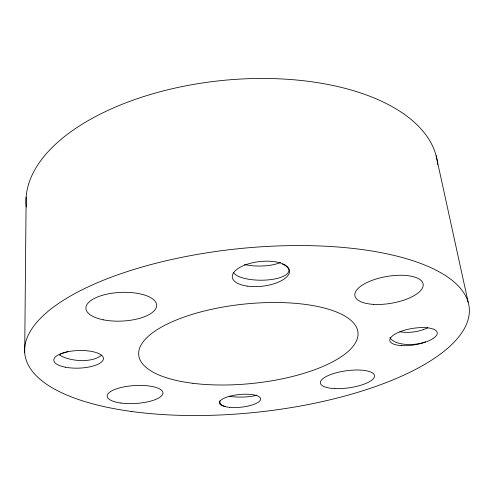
<?xml version="1.0" encoding="UTF-8"?>
<svg xmlns="http://www.w3.org/2000/svg" width="494" height="494" viewBox="0 0 494 494"><rect width="100%" height="100%" fill="white"/><g stroke="black" fill="none" stroke-linecap="round" stroke-linejoin="round"><path stroke-width="0.74" d="M24.7 352.802L26.139 197.18M436.097 155.579L468.158 302.211M26.33 207.035A206.788 105.321 -5.9 0 1 218.218 80.905A206.788 105.321 -5.9 0 1 437.351 161.538M437.456 162.285A206.788 105.321 -5.9 0 1 437.721 164.521M427.792 327.763A23.619 5.514 -13.7 0 1 423.302 329.634M423.296 329.628A23.601 11.096 -5.2 0 1 399.856 331.758M425.649 341.829A23.749 10.905 -5.1 0 1 389.92 337.488M256.645 395.12A20.359 4.588 0.9 0 1 229.21 396.342M225.289 406.451A20.421 8.114 -12.6 0 1 219.91 400.801M59.231 354.816A24.397 10.862 5 0 0 97.096 357.897A24.558 6.613 -8.4 0 0 101.498 355.167M59.533 354.587A24.558 6.613 -8.4 0 1 67.999 351.58M280.493 262.499A28.195 10.275 0.5 0 1 244.567 264.543M282.488 264.142A28.411 9.936 0.4 0 1 278.968 277.943A28.411 9.936 0.4 0 1 239.362 276.782A28.3 14.592 -14.1 0 1 233.335 272.324M192.975 383.307A110.199 39.878 -5.9 0 0 358.045 334.142A110.199 39.878 -5.9 0 0 194.031 313.82A110.199 39.878 -5.9 0 0 192.975 383.307M131.132 411.428A223.405 82.276 -5.9 0 0 469.3 312.727A223.405 82.276 -5.9 0 0 140.524 267.476A223.405 82.276 -5.9 0 0 131.132 411.428M103.518 319.846A35.401 14.357 -2.6 0 0 156.641 305.465A35.401 14.357 -2.6 0 0 103.647 294.955A35.401 14.357 -2.6 0 0 103.518 319.846M373.483 304.366A34.617 13.591 -9.7 0 0 423.179 284.254A34.617 13.591 -9.7 0 0 370.414 281.012A34.617 13.591 -9.7 0 0 373.483 304.366M334.741 388.58A27.3 8.633 -7.8 0 0 374.483 375.706A27.3 8.633 -7.8 0 0 333.049 373.717A27.3 8.633 -7.8 0 0 334.741 388.58M120.919 403.042A27.936 8.972 -3.5 0 0 162.952 393.045A27.936 8.972 -3.5 0 0 121.314 387.457A27.936 8.972 -3.5 0 0 120.919 403.042M229.593 407.328A20.68 6.391 -5.6 0 0 260.634 399.09A20.68 6.391 -5.6 0 0 229.926 396.176A20.68 6.391 -5.6 0 0 229.593 407.328M401.795 345.633A24.033 8.268 -9.5 0 0 437.264 333.079A24.033 8.268 -9.5 0 0 401.517 331.184A24.033 8.268 -9.5 0 0 401.795 345.633M247.21 286.106A28.788 12.387 -6.5 0 0 289.533 270.947A28.788 12.387 -6.5 0 0 245.969 264.661A28.788 12.387 -6.5 0 0 247.21 286.106M65.251 367.166A24.842 8.806 -2 0 0 103.431 358.965A24.842 8.806 -2 0 0 67.19 351.864A24.842 8.806 -2 0 0 65.251 367.166"/></g></svg>
